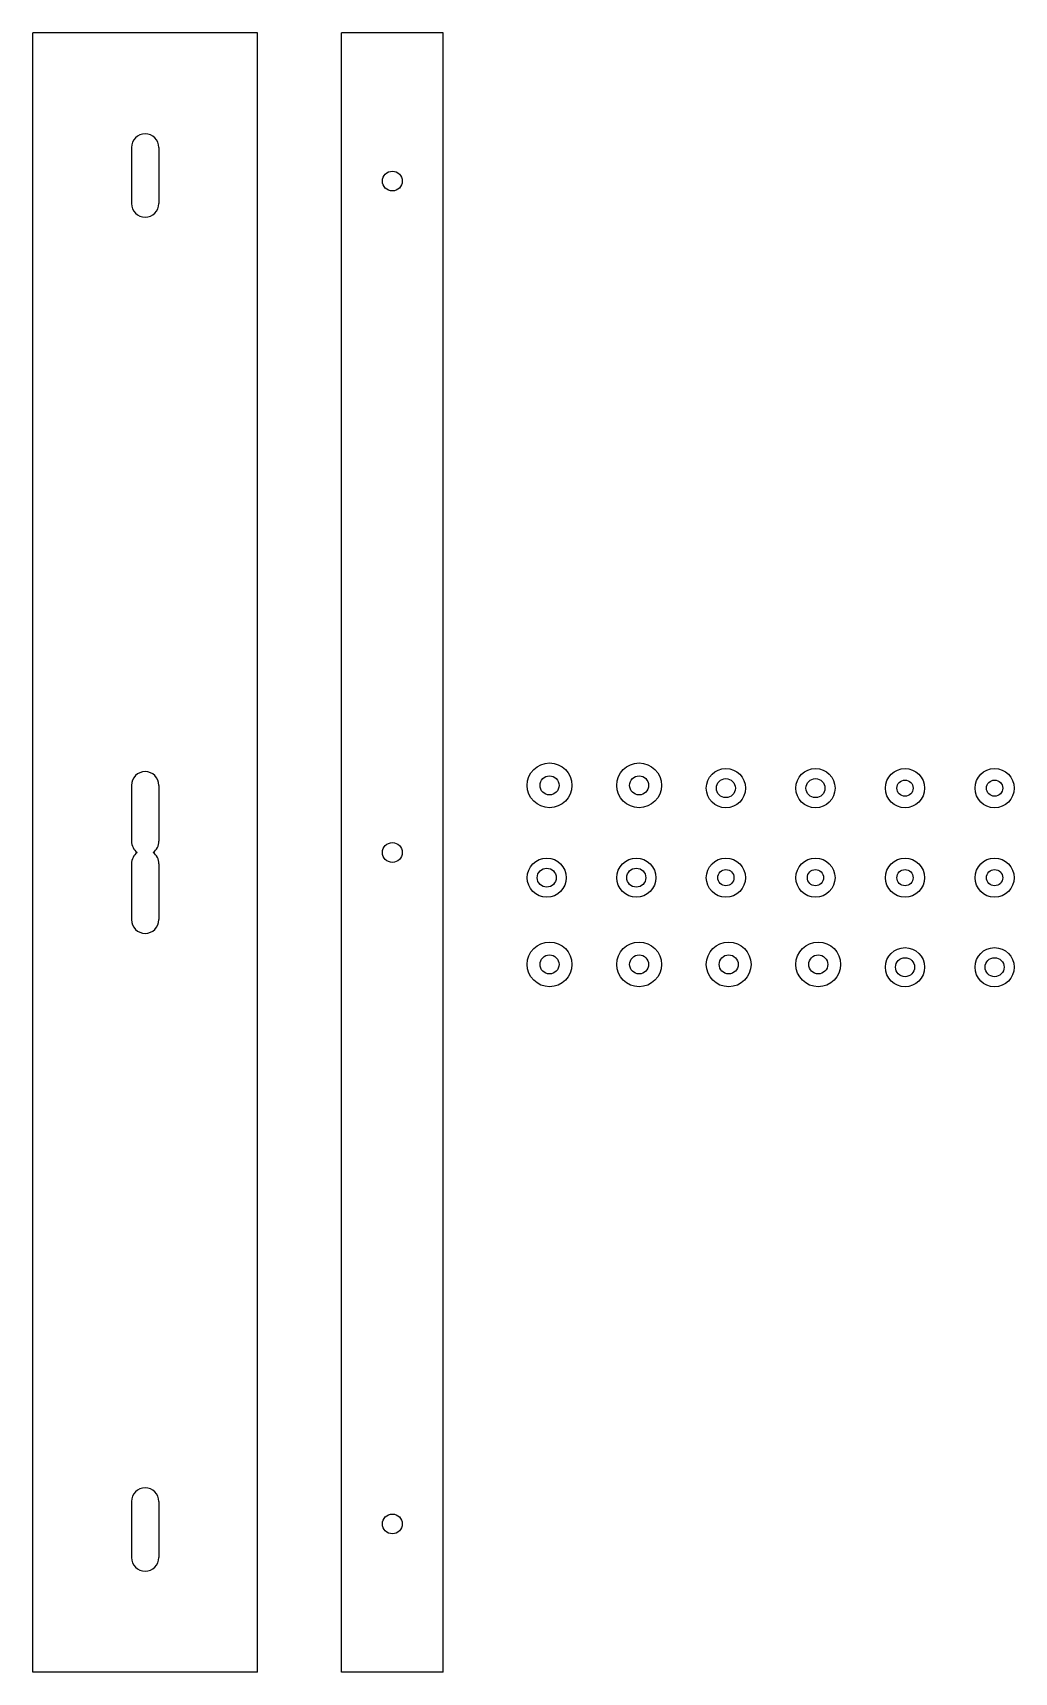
# Model space of a CAD drawing. Extents: x 6 to 181, y 6 to 299.
import ezdxf

# ---------------------------------------------------------------- set-up
doc = ezdxf.new("R2010")
doc.units = 0
doc.layers.add('CUT', color=1, linetype='CONTINUOUS')

msp = doc.modelspace()

# ---------------------------------------------------------------- linework, layer by layer
at = {"layer": 'CUT'}
for p, q in [((46.15, 298.9), (6, 298.9)), ((6, 5.9), (6, 298.9)), ((46.15, 5.9), (46.15, 298.9)), ((79.3, 298.9), (61.15, 298.9)), ((61.15, 5.9), (61.15, 298.9)), ((79.3, 5.9), (79.3, 298.9)), ((23.625, 278.4), (23.625, 268.4)), ((28.525, 278.4), (28.525, 268.4)), ((23.625, 164.4), (23.625, 154.4)), ((28.525, 164.4), (28.525, 154.4)), ((23.625, 150.4), (23.625, 140.4)), ((28.525, 150.4), (28.525, 140.4)), ((23.625, 36.4), (23.625, 26.4)), ((28.525, 36.4), (28.525, 26.4)), ((46.15, 5.9), (6, 5.9)), ((79.3, 5.9), (61.15, 5.9))]:
    msp.add_line(p, q, dxfattribs=at)
for centre, radius in [((70.225, 272.4), 1.775), ((98.3, 164.4), 4), ((114.3, 164.4), 4), ((129.8, 163.9), 3.5), ((145.8, 163.9), 3.5), ((161.8, 163.9), 3.5), ((177.8, 163.9), 3.5), ((98.3, 164.4), 1.7), ((114.3, 164.4), 1.7), ((129.8, 163.9), 1.7), ((145.8, 163.9), 1.7), ((161.8, 163.9), 1.45), ((177.8, 163.9), 1.45), ((70.225, 152.4), 1.775), ((97.8, 147.9), 3.5), ((97.8, 147.9), 1.7), ((113.8, 147.9), 3.5), ((113.8, 147.9), 1.7), ((129.8, 147.9), 3.5), ((145.8, 147.9), 3.5), ((161.8, 147.9), 3.5), ((177.8, 147.9), 3.5), ((129.8, 147.9), 1.45), ((145.8, 147.9), 1.45), ((161.8, 147.9), 1.45), ((177.8, 147.9), 1.45), ((98.3, 132.4), 4), ((114.3, 132.4), 4), ((130.3, 132.4), 4), ((146.3, 132.4), 4), ((161.8, 131.9), 3.5), ((177.8, 131.9), 3.5), ((98.3, 132.4), 1.7), ((114.3, 132.4), 1.7), ((130.3, 132.4), 1.7), ((146.3, 132.4), 1.7), ((161.8, 131.9), 1.7), ((177.8, 131.9), 1.7), ((70.225, 32.4), 1.775)]:
    msp.add_circle(centre, radius, dxfattribs=at)
for centre, start, end in [((26.075, 278.4), 0, 180), ((26.075, 268.4), 180, 0), ((26.075, 164.4), 0, 180), ((26.075, 154.4), 180, 234.7187), ((26.075, 150.4), 125.2813, 180), ((26.075, 154.4), 305.2813, 0), ((26.075, 150.4), 0, 54.7187), ((26.075, 140.4), 180, 0), ((26.075, 36.4), 0, 180), ((26.075, 26.4), 180, 0)]:
    msp.add_arc(centre, 2.45, start, end, dxfattribs=at)

doc.saveas('drawing.dxf')
